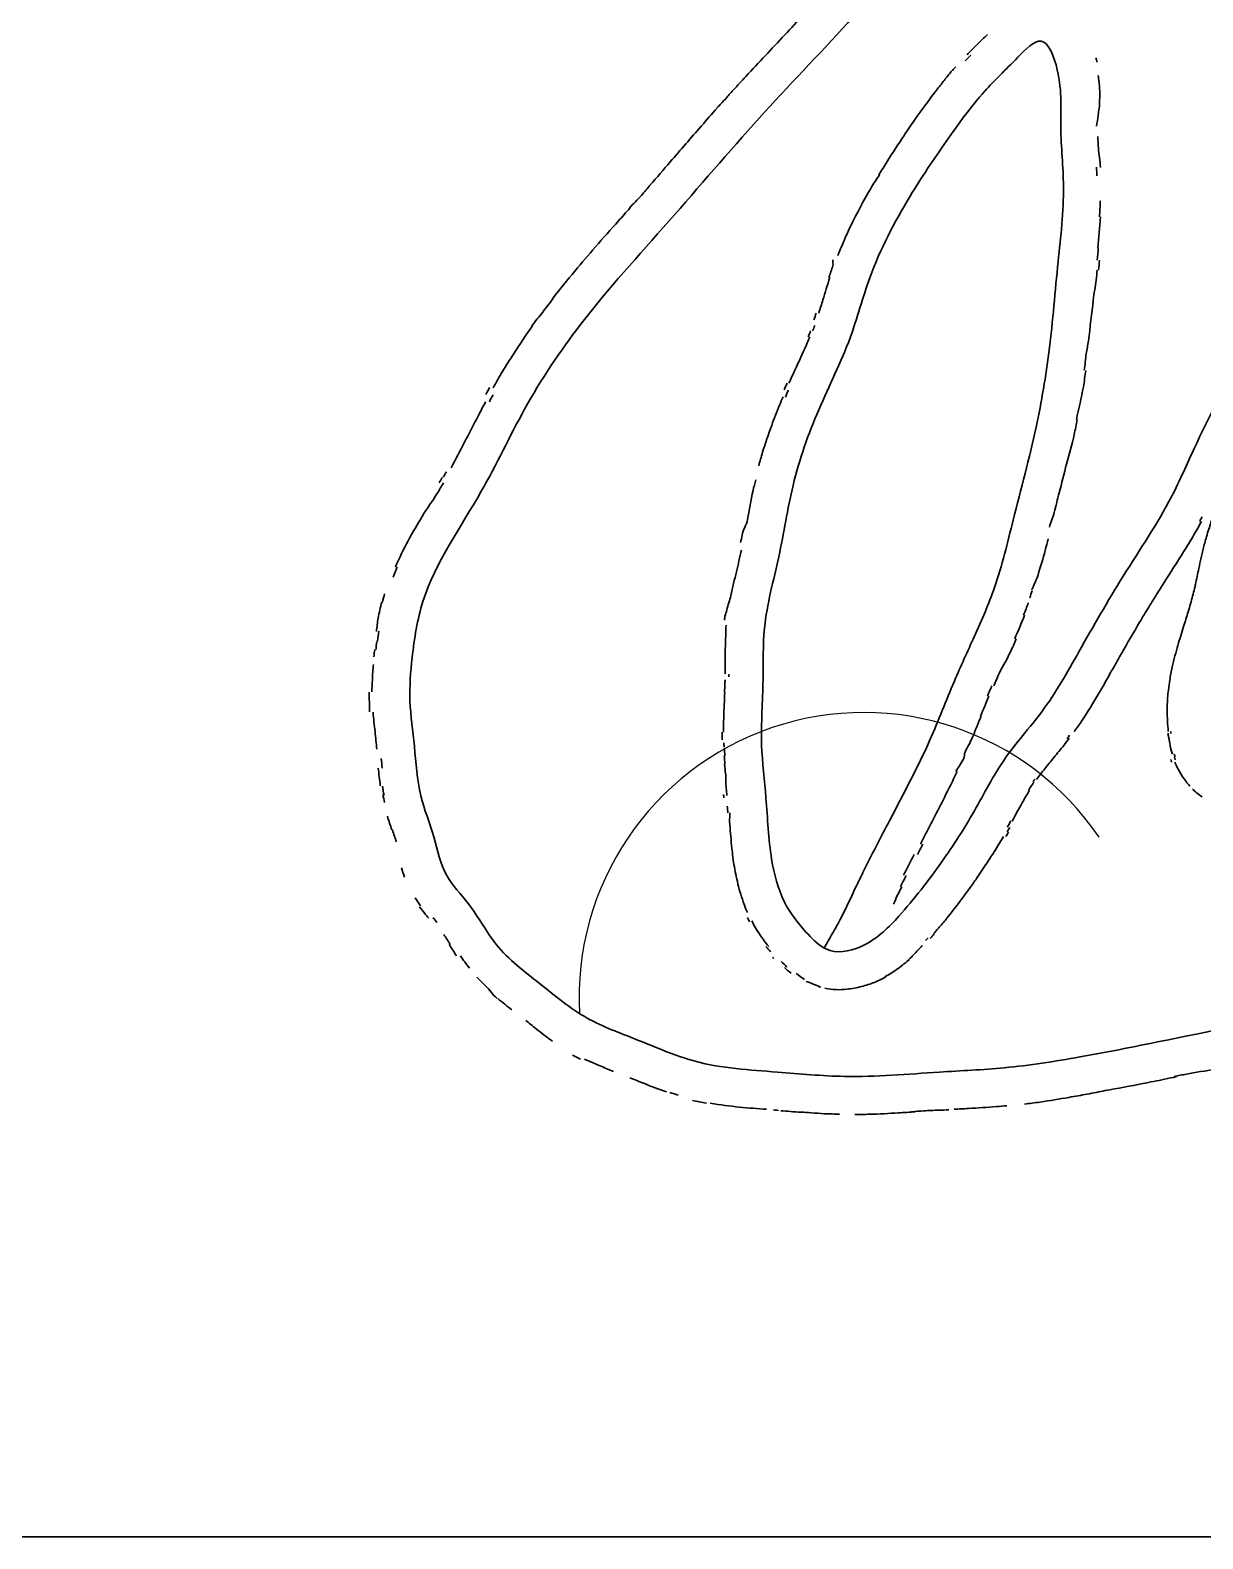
# Model space of a CAD drawing. Header units: millimetres. Extents: x 120281 to 1416367021, y -641565767 to 918373.
# Drawn here: x 1112643.2 to 1112945, y 869688.4 to 870076.7 of the extents above; entities that cross this region are included whole.
import ezdxf

# ---------------------------------------------------------------- set-up
doc = ezdxf.new("R2010")
doc.units = ezdxf.units.MM
for name, color, linetype, lineweight in [('0_Ном._пера__1', 7, 'Continuous', 35), ('размер', 90, 'Continuous', 40), ('Чертеж эскизный_Ном._пера__1_Ном._пера__241_Ном._пера__41', 7, 'Continuous', 25)]:
    doc.layers.add(name, color=color, linetype=linetype, lineweight=lineweight)

msp = doc.modelspace()

# ---------------------------------------------------------------- linework, layer by layer
at = {"layer": '0_Ном._пера__1', "linetype": 'Continuous'}
msp.add_line((1112849.11859, 869839.80271), (1112847.61191, 869840.43636), dxfattribs=at)
for points, knots in [([(1113270.46545, 870249.20345), (1113270.05958, 870254.94295), (1113269.65371, 870260.68245), (1113268.74722, 870266.34802), (1113268.08204, 870270.5054), (1113267.14729, 870274.62297), (1113266.00245, 870278.69015), (1113264.89281, 870282.63228), (1113263.5858, 870286.52706), (1113262.22675, 870290.34891), (1113259.76476, 870297.27237), (1113257.132, 870303.95644), (1113254.17749, 870311.03867), (1113251.72593, 870316.91531), (1113249.05283, 870323.06609), (1113244.21174, 870326.53146), (1113241.28294, 870328.62796), (1113237.56063, 870329.74158), (1113234.24159, 870331.51135), (1113230.98932, 870333.24552), (1113228.12426, 870335.60971), (1113224.82656, 870337.04435), (1113221.74246, 870338.38606), (1113218.27996, 870338.91475), (1113214.85641, 870339.25868), (1113210.58281, 870339.68801), (1113206.3699, 870339.82944), (1113202.11946, 870339.81179), (1113197.48957, 870339.79257), (1113192.81513, 870339.5846), (1113188.27668, 870338.70368), (1113183.52582, 870337.78154), (1113178.92396, 870336.12199), (1113174.42949, 870334.27879), (1113169.97786, 870332.45317), (1113165.63157, 870330.44739), (1113161.13742, 870328.7439), (1113153.91591, 870326.00662), (1113146.31262, 870324.04986), (1113139.54056, 870320.44534), (1113134.36976, 870317.69311), (1113129.68357, 870313.98022), (1113124.58753, 870311.03867), (1113117.36925, 870306.87212), (1113109.32869, 870304.25314), (1113101.88043, 870300.52578), (1113094.33375, 870296.74916), (1113087.39514, 870291.83468), (1113080.28358, 870287.24544), (1113074.42255, 870283.46319), (1113068.44404, 870279.90185), (1113062.55934, 870276.17944), (1113057.45611, 870272.95134), (1113052.42344, 870269.6021), (1113047.48297, 870266.12715), (1113024.98729, 870250.30452), (1113004.40343, 870231.87556), (1112984.34895, 870213.00769), (1112967.696, 870197.34009), (1112951.40808, 870181.36985), (1112935.05771, 870165.42123), (1112920.01821, 870150.75127), (1112904.92588, 870136.0996), (1112890.75376, 870120.60221), (1112878.14213, 870106.81124), (1112866.25923, 870092.35054), (1112853.64876, 870078.55064), (1112846.12689, 870070.31931), (1112838.34614, 870062.32308), (1112830.85792, 870054.06461), (1112822.95422, 870045.34794), (1112815.37643, 870036.33912), (1112807.59575, 870027.50393), (1112799.89542, 870018.76), (1112791.99636, 870010.18613), (1112784.88859, 870000.94514), (1112779.56692, 869994.02631), (1112774.68883, 869986.73351), (1112770.46428, 869979.11895), (1112766.61022, 869972.17219), (1112763.29993, 869964.95764), (1112759.33963, 869958.00256), (1112754.01787, 869948.65651), (1112747.52216, 869939.779), (1112744.32505, 869929.66173), (1112742.85832, 869925.02023), (1112742.08706, 869920.11777), (1112741.54624, 869915.21283), (1112741.13725, 869911.5035), (1112740.85999, 869907.79276), (1112740.98598, 869904.09966), (1112741.11872, 869900.20876), (1112741.69989, 869896.33745), (1112742.10228, 869892.42955), (1112742.54467, 869888.13314), (1112742.77129, 869883.79254), (1112743.77045, 869879.64953), (1112744.62894, 869876.08978), (1112746.05467, 869872.67594), (1112747.10367, 869869.08944), (1112748.10246, 869865.6746), (1112748.7629, 869862.10313), (1112750.44811, 869859.088), (1112751.90511, 869856.48118), (1112754.12697, 869854.29038), (1112756.00335, 869851.86381), (1112758.63719, 869848.45769), (1112760.58276, 869844.5874), (1112763.235, 869841.3055), (1112766.3358, 869837.46855), (1112770.40398, 869834.43569), (1112774.35837, 869831.3023), (1112778.35605, 869828.13462), (1112782.23723, 869824.86416), (1112786.59395, 869822.41094), (1112790.61216, 869820.14833), (1112795.03636, 869818.58084), (1112799.38892, 869816.85338), (1112804.38568, 869814.87024), (1112809.28711, 869812.67631), (1112814.40615, 869811.29779), (1112821.22023, 869809.4628), (1112828.41778, 869809.07263), (1112835.54161, 869808.51893), (1112841.31502, 869808.07019), (1112847.04055, 869807.51403), (1112852.78097, 869807.40709), (1112860.92171, 869807.25543), (1112869.09173, 869808.00729), (1112877.25458, 869808.51897), (1112882.82598, 869808.86822), (1112888.39317, 869809.10564), (1112893.93826, 869809.62904), (1112900.45991, 869810.24461), (1112906.95013, 869811.25581), (1112913.40737, 869812.40778), (1112921.03585, 869813.76869), (1112928.61868, 869815.32603), (1112936.21143, 869816.85346), (1112949.04608, 869819.4354), (1112961.90979, 869821.93189), (1112974.59026, 869825.18973), (1112987.02718, 869828.38501), (1112999.28853, 869832.31263), (1113011.2989, 869836.85981), (1113022.56913, 869841.12677), (1113033.61844, 869845.93932), (1113044.6678, 869850.75182)], [0, 0, 0, 0, 1, 1, 1, 2, 2, 2, 3, 3, 3, 4, 4, 4, 5, 5, 5, 6, 6, 6, 7, 7, 7, 8, 8, 8, 9, 9, 9, 10, 10, 10, 11, 11, 11, 12, 12, 12, 13, 13, 13, 14, 14, 14, 15, 15, 15, 16, 16, 16, 17, 17, 17, 18, 18, 18, 19, 19, 19, 20, 20, 20, 21, 21, 21, 22, 22, 22, 23, 23, 23, 24, 24, 24, 25, 25, 25, 26, 26, 26, 27, 27, 27, 28, 28, 28, 29, 29, 29, 30, 30, 30, 31, 31, 31, 32, 32, 32, 33, 33, 33, 34, 34, 34, 35, 35, 35, 36, 36, 36, 37, 37, 37, 38, 38, 38, 39, 39, 39, 40, 40, 40, 41, 41, 41, 42, 42, 42, 43, 43, 43, 44, 44, 44, 45, 45, 45, 46, 46, 46, 47, 47, 47, 48, 48, 48, 49, 49, 49, 49]), ([(1113055.45292, 870241.94882), (1113054.00859, 870240.07613), (1113052.56426, 870238.20344), (1113052.14422, 870236.07225), (1113051.82395, 870234.44724), (1113052.09919, 870232.67194), (1113052.14422, 870230.93001), (1113052.22884, 870227.65673), (1113051.50058, 870224.50128), (1113050.67271, 870221.37987), (1113049.61785, 870217.40259), (1113048.40126, 870213.48057), (1113046.99834, 870209.62861), (1113043.90412, 870201.13288), (1113039.90349, 870192.97795), (1113036.33649, 870184.65365), (1113033.17379, 870177.27288), (1113030.352, 870169.75895), (1113027.51623, 870162.24981), (1113023.33873, 870151.18774), (1113019.1309, 870140.13605), (1113014.65152, 870129.19526), (1113010.85616, 870119.92521), (1113006.86585, 870110.73478), (1113002.84858, 870101.55668), (1112998.51585, 870091.65785), (1112994.15177, 870081.77336), (1112989.97946, 870071.80759), (1112986.75706, 870064.1107), (1112983.64905, 870056.36533), (1112980.42345, 870048.66941), (1112977.22288, 870041.03321), (1112973.90654, 870033.44571), (1112970.49735, 870025.89934), (1112965.22409, 870014.22677), (1112959.72868, 870002.6526), (1112953.93183, 869991.23265), (1112950.2141, 869983.90861), (1112946.37237, 869976.648), (1112942.9043, 869969.19692), (1112940.96157, 869965.02301), (1112939.1361, 869960.78933), (1112937.02267, 869956.70944), (1112933.33807, 869949.59648), (1112928.77823, 869942.95098), (1112924.52801, 869936.14238), (1112920.54399, 869929.76021), (1112916.83202, 869923.23473), (1112913.13043, 869916.67588), (1112910.15293, 869911.40004), (1112907.18213, 869906.10261), (1112903.57439, 869901.25105), (1112900.48255, 869897.09325), (1112896.92299, 869893.26292), (1112893.98323, 869889.01086), (1112891.08892, 869884.82453), (1112888.79539, 869880.2294), (1112886.26431, 869875.78905), (1112883.66978, 869871.23737), (1112880.82548, 869866.84833), (1112877.80968, 869862.56723), (1112874.39163, 869857.71512), (1112870.75307, 869853.00169), (1112866.78201, 869848.61108), (1112864.21869, 869845.77694), (1112861.51674, 869843.07732), (1112857.95731, 869841.26586), (1112855.18528, 869839.85511), (1112851.89163, 869838.98317), (1112849.13548, 869839.79731)], [0, 0, 0, 0, 1, 1, 1, 2, 2, 2, 3, 3, 3, 4, 4, 4, 5, 5, 5, 6, 6, 6, 7, 7, 7, 8, 8, 8, 9, 9, 9, 10, 10, 10, 11, 11, 11, 12, 12, 12, 13, 13, 13, 14, 14, 14, 15, 15, 15, 16, 16, 16, 17, 17, 17, 18, 18, 18, 19, 19, 19, 20, 20, 20, 21, 21, 21, 22, 22, 22, 23, 23, 23, 23]), ([(1112847.21533, 870085.94979), (1112846.4156, 870085.07075), (1112845.61366, 870084.19535), (1112844.8065, 870083.31946), (1112843.99926, 870082.44346), (1112843.14952, 870081.5595), (1112842.33439, 870080.68379), (1112840.70405, 870078.93228), (1112839.0632, 870077.18342), (1112837.40965, 870075.42552), (1112834.10251, 870071.90967), (1112830.7511, 870068.37151), (1112827.41917, 870064.76864), (1112826.34589, 870063.60809), (1112825.25663, 870062.4402), (1112824.18717, 870061.26484), (1112823.49119, 870060.49995), (1112822.83609, 870059.7276), (1112822.14559, 870058.95926), (1112821.45495, 870058.19078), (1112820.67451, 870057.44168), (1112819.98966, 870056.67188)], [0, 0, 0, 0, 1, 1, 1, 2, 2, 2, 3, 3, 3, 4, 4, 4, 5, 5, 5, 6, 6, 6, 7, 7, 7, 7]), ([(1112847.60911, 869840.43675), (1112845.84474, 869841.39364), (1112844.30476, 869842.97789), (1112842.8827, 869844.57168), (1112840.69254, 869847.02632), (1112838.78563, 869849.50326), (1112837.37469, 869852.28464), (1112835.66268, 869855.65951), (1112834.68543, 869859.48203), (1112834.06535, 869863.30154), (1112833.21033, 869868.5682), (1112833.03305, 869873.82912), (1112832.59375, 869879.09449), (1112832.21613, 869883.62063), (1112831.64512, 869888.1501), (1112831.49262, 869892.68444), (1112831.30362, 869898.30392), (1112831.75744, 869903.93092), (1112831.85788, 869909.57794), (1112831.9365, 869913.99832), (1112831.79867, 869918.43096), (1112832.22829, 869922.79974), (1112832.83657, 869928.98549), (1112834.58289, 869935.0432), (1112835.90245, 869941.16379), (1112837.22188, 869947.28378), (1112838.11447, 869953.46665), (1112839.57687, 869959.52597), (1112841.18251, 869966.17883), (1112843.47502, 869972.68276), (1112846.19416, 869978.99247), (1112848.86396, 869985.18768), (1112851.94474, 869991.19565), (1112854.25643, 869997.50001), (1112856.11816, 870002.57727), (1112857.48151, 870007.84672), (1112859.3324, 870012.94555), (1112862.00311, 870020.3028), (1112865.68995, 870027.30475), (1112869.72536, 870033.97703), (1112872.61877, 870038.7611), (1112875.69122, 870043.3757), (1112878.95526, 870048.03889), (1112882.11488, 870052.55291), (1112885.45428, 870057.11246), (1112888.87728, 870060.94924), (1112891.44817, 870063.8309), (1112894.066, 870066.30485), (1112897.41077, 870069.7084), (1112899.40616, 870071.73885), (1112901.66039, 870074.10006), (1112903.41166, 870073.85761), (1112905.4437, 870073.5763), (1112906.79845, 870069.78955), (1112907.56578, 870066.48227), (1112908.92668, 870060.61667), (1112908.43867, 870056.25956), (1112908.48695, 870051.49731), (1112908.53518, 870046.73896), (1112909.11853, 870041.57608), (1112909.17801, 870036.51228), (1112909.25497, 870029.95881), (1112908.45373, 870023.57121), (1112907.79488, 870017.14773), (1112907.01638, 870009.55777), (1112906.4371, 870001.91775), (1112905.48628, 869994.32482), (1112904.65494, 869987.68614), (1112903.53984, 869981.08345), (1112902.13375, 869974.55059), (1112900.40257, 869966.50733), (1112898.23038, 869958.56991), (1112896.22538, 869950.57426), (1112894.76493, 869944.75018), (1112893.3928, 869938.89521), (1112891.42729, 869933.23903), (1112889.94516, 869928.97386), (1112888.12625, 869924.82175), (1112886.26015, 869920.69871), (1112884.51932, 869916.85245), (1112882.73881, 869913.03144), (1112881.08415, 869909.15315), (1112878.94308, 869904.13476), (1112877.01328, 869899.02038), (1112874.80976, 869894.03038), (1112871.70088, 869886.99015), (1112868.04563, 869880.19756), (1112864.46931, 869873.37461), (1112862.09351, 869868.84204), (1112859.75338, 869864.29597), (1112857.45631, 869859.72604)], [0, 0, 0, 0, 1, 1, 1, 2, 2, 2, 3, 3, 3, 4, 4, 4, 5, 5, 5, 6, 6, 6, 7, 7, 7, 8, 8, 8, 9, 9, 9, 10, 10, 10, 11, 11, 11, 12, 12, 12, 13, 13, 13, 14, 14, 14, 15, 15, 15, 16, 16, 16, 17, 17, 17, 18, 18, 18, 19, 19, 19, 20, 20, 20, 21, 21, 21, 22, 22, 22, 23, 23, 23, 24, 24, 24, 25, 25, 25, 26, 26, 26, 27, 27, 27, 28, 28, 28, 29, 29, 29, 30, 30, 30, 30]), ([(1112884.34522, 870070.35468), (1112885.19621, 870071.23439), (1112886.04527, 870072.08811), (1112886.90964, 870072.95259), (1112887.77409, 870073.81717), (1112888.71396, 870074.69095), (1112889.63552, 870075.61977)], [0, 0, 0, 0, 1, 1, 1, 2, 2, 2, 2]), ([(1112861.67343, 870039.46809), (1112862.37203, 870040.61667), (1112863.07907, 870041.75387), (1112863.79437, 870042.88208), (1112865.22492, 870045.13844), (1112866.63653, 870047.35806), (1112868.13186, 870049.56256), (1112869.03672, 870050.89655), (1112869.92161, 870052.22587), (1112870.8498, 870053.55295), (1112872.70629, 870056.20726), (1112874.70725, 870058.92576), (1112876.75801, 870061.5836), (1112877.40357, 870062.42026), (1112878.07196, 870063.25734), (1112878.73849, 870064.07764)], [0, 0, 0, 0, 1, 1, 1, 2, 2, 2, 3, 3, 3, 4, 4, 4, 5, 5, 5, 5]), ([(1112918.08743, 870065.06617), (1112918.26787, 870063.85531), (1112918.39061, 870062.69415), (1112918.47182, 870061.58924), (1112918.56795, 870060.28144), (1112918.45545, 870059.06194), (1112918.46676, 870057.91784), (1112918.47808, 870056.77374), (1112918.13051, 870055.71828), (1112918.11515, 870054.73482), (1112918.09979, 870053.75141), (1112917.70299, 870052.87789), (1112917.70509, 870052.02376)], [0, 0, 0, 0, 1, 1, 1, 2, 2, 2, 3, 3, 3, 4, 4, 4, 4]), ([(1112820.05643, 870056.65703), (1112818.68733, 870055.11735), (1112817.32955, 870053.57527), (1112815.98028, 870052.03328), (1112813.28177, 870048.94934), (1112810.6235, 870045.86531), (1112807.97104, 870042.80137), (1112806.24309, 870040.80536), (1112804.52251, 870038.81817), (1112802.79887, 870036.84405)], [0, 0, 0, 0, 1, 1, 1, 2, 2, 2, 3, 3, 3, 3]), ([(1112918.01848, 870049.28896), (1112918.05856, 870048.3393), (1112918.11454, 870047.34142), (1112918.17779, 870046.30348), (1112918.27314, 870044.73857), (1112918.58971, 870043.08211), (1112918.68172, 870041.35492)], [0, 0, 0, 0, 1, 1, 1, 2, 2, 2, 2]), ([(1112851.10997, 870018.71343), (1112851.45335, 870019.5862), (1112851.80787, 870020.45148), (1112852.17247, 870021.30939), (1112852.90163, 870023.02513), (1112853.63565, 870024.70137), (1112854.43694, 870026.35939), (1112856.03952, 870029.67542), (1112857.76859, 870032.87933), (1112859.56447, 870035.97846), (1112860.24687, 870037.15606), (1112861.10155, 870038.31311), (1112861.80064, 870039.46167)], [0, 0, 0, 0, 1, 1, 1, 2, 2, 2, 3, 3, 3, 4, 4, 4, 4]), ([(1112802.87707, 870036.84271), (1112802.09353, 870035.94506), (1112801.30983, 870035.05021), (1112800.52542, 870034.15864), (1112799.56852, 870033.07101), (1112798.41614, 870031.98641), (1112797.44752, 870030.89514)], [0, 0, 0, 0, 1, 1, 1, 2, 2, 2, 2]), ([(1112797.57867, 870030.89418), (1112796.61048, 870029.80292), (1112795.63719, 870028.70849), (1112794.66077, 870027.60923), (1112792.7078, 870025.41055), (1112790.71584, 870023.19323), (1112788.75378, 870020.94236), (1112786.96752, 870018.89318), (1112785.18617, 870016.81677), (1112783.4189, 870014.70186), (1112781.47866, 870012.37996), (1112779.56669, 870010.01064), (1112777.68267, 870007.58182)], [0, 0, 0, 0, 1, 1, 1, 2, 2, 2, 3, 3, 3, 4, 4, 4, 4]), ([(1112848.80637, 870013.07229), (1112849.13186, 870014.0591), (1112849.4739, 870015.06171), (1112849.83969, 870016.07743), (1112849.99914, 870016.52021), (1112849.66817, 870017.12408), (1112849.83447, 870017.56434)], [0, 0, 0, 0, 1, 1, 1, 2, 2, 2, 2]), ([(1112846.17126, 870003.86384), (1112846.53642, 870004.9732), (1112846.89777, 870006.12067), (1112847.26597, 870007.30206), (1112847.84059, 870009.14581), (1112848.40668, 870011.06741), (1112849.0638, 870013.0584)], [0, 0, 0, 0, 1, 1, 1, 2, 2, 2, 2]), ([(1112917.83928, 870014.93568), (1112917.75564, 870014.09034), (1112917.67381, 870013.24125), (1112917.59301, 870012.38856), (1112917.4314, 870010.68317), (1112916.98687, 870008.97461), (1112916.82602, 870007.24171), (1112916.50431, 870003.77583), (1112915.99966, 870000.26737), (1112915.60101, 869996.70529), (1112915.47801, 869995.60618), (1112915.15457, 869994.5415), (1112915.01698, 869993.43442), (1112914.84096, 869992.01818), (1112914.73811, 869990.57355), (1112914.53706, 869989.15923)], [0, 0, 0, 0, 1, 1, 1, 2, 2, 2, 3, 3, 3, 4, 4, 4, 5, 5, 5, 5]), ([(1112777.77654, 870007.58428), (1112776.89023, 870006.44115), (1112776.01305, 870005.28532), (1112775.14817, 870004.11965), (1112774.28305, 870002.95364), (1112773.19577, 870001.78067), (1112772.3543, 870000.59384)], [0, 0, 0, 0, 1, 1, 1, 2, 2, 2, 2]), ([(1112772.49959, 870000.5865), (1112770.81734, 869998.21281), (1112769.18507, 869995.79702), (1112767.60987, 869993.34006), (1112766.6565, 869991.85299), (1112765.70935, 869990.35788), (1112764.79938, 869988.84087), (1112763.96693, 869987.45308), (1112763.14527, 869986.04962), (1112762.35177, 869984.63709)], [0, 0, 0, 0, 1, 1, 1, 2, 2, 2, 3, 3, 3, 3]), ([(1112838.52431, 869985.83287), (1112839.03909, 869986.97648), (1112839.55341, 869988.0983), (1112840.06004, 869989.20129), (1112841.08768, 869991.43857), (1112842.08315, 869993.59115), (1112842.99369, 869995.69465), (1112843.28955, 869996.37813), (1112843.61468, 869997.05104), (1112843.89145, 869997.72304)], [0, 0, 0, 0, 1, 1, 1, 2, 2, 2, 3, 3, 3, 3]), ([(1112914.93071, 869989.13745), (1112914.73079, 869987.72308), (1112914.51835, 869986.31032), (1112914.29332, 869984.89946), (1112913.84323, 869982.07755), (1112913.04284, 869979.27598), (1112912.48979, 869976.47184)], [0, 0, 0, 0, 1, 1, 1, 2, 2, 2, 2]), ([(1112760.45164, 869981.05214), (1112759.8195, 869979.8663), (1112759.20466, 869978.6873), (1112758.60158, 869977.51767), (1112757.3954, 869975.17839), (1112756.19459, 869972.88802), (1112755.04072, 869970.64198), (1112753.88683, 869968.3959), (1112752.72118, 869966.20427), (1112751.54255, 869964.08341)], [0, 0, 0, 0, 1, 1, 1, 2, 2, 2, 3, 3, 3, 3]), ([(1112830.73079, 869964.52014), (1112831.04729, 869965.70207), (1112831.38207, 869966.87639), (1112831.73371, 869968.04299), (1112832.43702, 869970.37625), (1112833.24406, 869972.6799), (1112834.07147, 869974.95062), (1112834.71497, 869976.7166), (1112835.39537, 869978.4637), (1112836.10217, 869980.19127), (1112836.39476, 869980.90642), (1112836.702, 869981.60705), (1112837.00441, 869982.3155)], [0, 0, 0, 0, 1, 1, 1, 2, 2, 2, 3, 3, 3, 4, 4, 4, 4]), ([(1112912.71986, 869976.44761), (1112912.46649, 869975.16199), (1112912.20241, 869973.87844), (1112911.92756, 869972.5972), (1112911.37787, 869970.0347), (1112910.55543, 869967.52728), (1112909.94782, 869965.02501), (1112909.34021, 869962.52273), (1112908.68942, 869960.05218), (1112908.06158, 869957.60099), (1112907.63114, 869955.92045), (1112907.2097, 869954.24417), (1112906.78372, 869952.58384), (1112906.45525, 869951.3036), (1112905.88559, 869950.0568), (1112905.56539, 869948.78703)], [0, 0, 0, 0, 1, 1, 1, 2, 2, 2, 3, 3, 3, 4, 4, 4, 5, 5, 5, 5]), ([(1112749.6273, 869960.17967), (1112749.07689, 869959.25253), (1112748.51081, 869958.31501), (1112747.93384, 869957.36552), (1112746.77954, 869955.46597), (1112745.30278, 869953.54216), (1112744.10148, 869951.53138), (1112742.90011, 869949.52051), (1112741.6711, 869947.4457), (1112740.51284, 869945.28366), (1112739.35458, 869943.12162), (1112738.25006, 869940.87057), (1112737.23863, 869938.51137)], [0, 0, 0, 0, 1, 1, 1, 2, 2, 2, 3, 3, 3, 4, 4, 4, 4]), ([(1112826.07203, 869944.79188), (1112826.20228, 869945.43245), (1112826.32992, 869946.07985), (1112826.45612, 869946.73388), (1112826.70857, 869948.04218), (1112827.61225, 869949.38194), (1112827.86406, 869950.74135), (1112828.31036, 869953.15065), (1112828.73668, 869955.63574), (1112829.27533, 869958.18866), (1112829.46822, 869959.10287), (1112829.75124, 869960.01679), (1112829.96852, 869960.94698)], [0, 0, 0, 0, 1, 1, 1, 2, 2, 2, 3, 3, 3, 4, 4, 4, 4]), ([(1112944.70864, 869950.25884), (1112944.28552, 869949.47956), (1112943.85638, 869948.70992), (1112943.42278, 869947.9491), (1112942.55547, 869946.42727), (1112941.61935, 869944.94067), (1112940.72792, 869943.48318), (1112939.02413, 869940.69746), (1112937.2956, 869938.01683), (1112935.62215, 869935.40099), (1112934.90311, 869934.27703), (1112934.19182, 869933.1654), (1112933.49698, 869932.06285)], [0, 0, 0, 0, 1, 1, 1, 2, 2, 2, 3, 3, 3, 4, 4, 4, 4]), ([(1112948.16206, 869953.19847), (1112947.99876, 869952.6846), (1112947.82963, 869952.16057), (1112947.65641, 869951.62593), (1112947.30997, 869950.55664), (1112946.94579, 869949.44508), (1112946.5827, 869948.28642), (1112946.38236, 869947.64713), (1112946.18094, 869946.99348), (1112945.98397, 869946.32458), (1112945.82413, 869945.78181), (1112945.66748, 869945.22911), (1112945.51395, 869944.66571), (1112945.44574, 869944.41539), (1112945.39163, 869944.16228), (1112945.32521, 869943.90776), (1112945.19237, 869943.39871), (1112945.05265, 869942.89486), (1112944.93388, 869942.39804), (1112944.8151, 869941.90123), (1112944.7071, 869941.41092), (1112944.59961, 869940.92807), (1112944.38464, 869939.96236), (1112944.18553, 869939.02563), (1112943.99898, 869938.11988), (1112943.85355, 869937.41377), (1112943.71318, 869936.72662), (1112943.57478, 869936.05955), (1112943.42646, 869935.34467), (1112943.28032, 869934.65285), (1112943.13132, 869933.9853)], [0, 0, 0, 0, 1, 1, 1, 2, 2, 2, 3, 3, 3, 4, 4, 4, 5, 5, 5, 6, 6, 6, 7, 7, 7, 8, 8, 8, 9, 9, 9, 10, 10, 10, 10]), ([(1112905.22944, 869945.79168), (1112904.98111, 869944.79059), (1112904.72986, 869943.77842), (1112904.47211, 869942.75633), (1112903.95654, 869940.71188), (1112903.22848, 869938.63154), (1112902.62854, 869936.51795), (1112902.26004, 869935.21972), (1112901.47707, 869933.92081), (1112901.05652, 869932.60304)], [0, 0, 0, 0, 1, 1, 1, 2, 2, 2, 3, 3, 3, 3]), ([(1112821.9405, 869924.85817), (1112821.97689, 869925.1866), (1112822.01568, 869925.51308), (1112822.05665, 869925.83764), (1112822.13855, 869926.48635), (1112822.46238, 869926.83087), (1112822.56013, 869927.46423), (1112822.75564, 869928.73099), (1112823.33689, 869929.94435), (1112823.57597, 869931.15202), (1112823.99614, 869933.2745), (1112824.53309, 869935.30381), (1112824.99158, 869937.25907), (1112825.45006, 869939.21431), (1112825.8855, 869941.09031), (1112826.27891, 869942.89277)], [0, 0, 0, 0, 1, 1, 1, 2, 2, 2, 3, 3, 3, 4, 4, 4, 5, 5, 5, 5]), ([(1112933.52033, 869932.0604), (1112933.11441, 869931.41599), (1112932.71469, 869930.77638), (1112932.31662, 869930.1332), (1112931.91847, 869929.48991), (1112931.50818, 869928.84379), (1112931.11366, 869928.19562), (1112930.32463, 869926.89932), (1112929.52752, 869925.59612), (1112928.75049, 869924.28105), (1112927.19645, 869921.65095), (1112925.66799, 869918.9848), (1112924.13504, 869916.29031), (1112923.43322, 869915.05671), (1112922.74012, 869913.81597), (1112922.0372, 869912.57115), (1112921.72949, 869912.02621), (1112921.32304, 869911.49716), (1112921.01205, 869910.94687)], [0, 0, 0, 0, 1, 1, 1, 2, 2, 2, 3, 3, 3, 4, 4, 4, 5, 5, 5, 6, 6, 6, 6]), ([(1112943.14181, 869933.98551), (1112943.06608, 869933.64593), (1112942.98977, 869933.31277), (1112942.91235, 869932.98575), (1112942.76035, 869932.34372), (1112942.58496, 869931.69443), (1112942.41115, 869931.03757), (1112942.06355, 869929.72385), (1112941.67672, 869928.3792), (1112941.26164, 869926.99963), (1112940.89179, 869925.77036), (1112940.50035, 869924.51338), (1112940.0998, 869923.2254), (1112939.85646, 869922.44293), (1112939.60943, 869921.6506), (1112939.36092, 869920.83942), (1112939.11241, 869920.02824), (1112938.86271, 869919.1994), (1112938.61628, 869918.35155), (1112938.10343, 869916.58702), (1112937.60602, 869914.74041), (1112937.17578, 869912.80096), (1112936.93311, 869911.70704), (1112936.71137, 869910.58338), (1112936.52356, 869909.42914), (1112936.38546, 869908.5804), (1112936.27106, 869907.72072), (1112936.17351, 869906.85084), (1112936.09939, 869906.18975), (1112936.02556, 869905.52308), (1112935.97776, 869904.85062)], [0, 0, 0, 0, 1, 1, 1, 2, 2, 2, 3, 3, 3, 4, 4, 4, 5, 5, 5, 6, 6, 6, 7, 7, 7, 8, 8, 8, 9, 9, 9, 10, 10, 10, 10]), ([(1112733.73688, 869929.4866), (1112733.37446, 869928.08618), (1112733.06317, 869926.69274), (1112732.79158, 869925.31083), (1112732.56862, 869924.17629), (1112732.51518, 869923.04002), (1112732.33986, 869921.9231)], [0, 0, 0, 0, 1, 1, 1, 2, 2, 2, 2]), ([(1112822.10532, 869915.50005), (1112822.12041, 869917.20023), (1112822.15344, 869918.9767), (1112822.25491, 869920.82657), (1112822.30371, 869921.71632), (1112822.26094, 869922.63549), (1112822.34834, 869923.55842)], [0, 0, 0, 0, 1, 1, 1, 2, 2, 2, 2]), ([(1112897.02369, 869920.02596), (1112896.52975, 869918.90095), (1112896.03304, 869917.79298), (1112895.5391, 869916.70031), (1112894.55103, 869914.51455), (1112893.1571, 869912.3925), (1112892.20842, 869910.29057)], [0, 0, 0, 0, 1, 1, 1, 2, 2, 2, 2]), ([(1112731.56752, 869913.42851), (1112731.45206, 869912.13219), (1112731.35636, 869910.81176), (1112731.29227, 869909.46729), (1112731.24388, 869908.45201), (1112731.16771, 869907.44434), (1112731.16094, 869906.40192)], [0, 0, 0, 0, 1, 1, 1, 2, 2, 2, 2]), ([(1112921.12188, 869910.94172), (1112920.81145, 869910.39142), (1112920.49844, 869909.83721), (1112920.1821, 869909.27962), (1112919.54927, 869908.16418), (1112918.87092, 869907.02665), (1112918.20464, 869905.8889), (1112916.84584, 869903.56861), (1112915.41797, 869901.20907), (1112913.83509, 869898.85501), (1112913.23321, 869897.9599), (1112912.60073, 869897.06978), (1112911.95377, 869896.17907)], [0, 0, 0, 0, 1, 1, 1, 2, 2, 2, 3, 3, 3, 4, 4, 4, 4]), ([(1112730.49495, 869906.3362), (1112730.4883, 869905.47137), (1112730.49791, 869904.59698), (1112730.52714, 869903.71438), (1112730.55636, 869902.83191), (1112730.49958, 869902.04485), (1112730.55932, 869901.20166)], [0, 0, 0, 0, 1, 1, 1, 2, 2, 2, 2]), ([(1112821.66397, 869895.98736), (1112821.66911, 869897.29317), (1112821.69626, 869898.57321), (1112821.7338, 869899.82767), (1112821.80062, 869902.06064), (1112821.90898, 869904.21577), (1112821.98485, 869906.28819)], [0, 0, 0, 0, 1, 1, 1, 2, 2, 2, 2]), ([(1112935.98593, 869904.8503), (1112935.93301, 869904.10472), (1112935.89716, 869903.35178), (1112935.88042, 869902.59392), (1112935.86368, 869901.83607), (1112935.86466, 869901.09046), (1112935.88278, 869900.35724)], [0, 0, 0, 0, 1, 1, 1, 2, 2, 2, 2]), ([(1112731.4985, 869901.16049), (1112731.62516, 869899.41231), (1112731.80293, 869897.7481), (1112731.98351, 869896.16275), (1112732.16409, 869894.5774), (1112732.30557, 869893.0741), (1112732.45584, 869891.64194)], [0, 0, 0, 0, 1, 1, 1, 2, 2, 2, 2]), ([(1112887.95449, 869900.0701), (1112887.22534, 869898.27184), (1112886.48588, 869896.43337), (1112885.71283, 869894.56514), (1112885.21028, 869893.35062), (1112884.37863, 869892.13465), (1112883.84019, 869890.89829), (1112883.60539, 869890.35915), (1112883.73276, 869889.78445), (1112883.49135, 869889.24638), (1112882.97455, 869888.09454), (1112882.01817, 869886.99531), (1112881.48304, 869885.86695)], [0, 0, 0, 0, 1, 1, 1, 2, 2, 2, 3, 3, 3, 4, 4, 4, 4]), ([(1112935.88549, 869900.35763), (1112935.89739, 869899.87807), (1112935.91591, 869899.40385), (1112935.93999, 869898.93498), (1112935.98814, 869897.99724), (1112936.05724, 869897.08035), (1112936.14178, 869896.18472)], [0, 0, 0, 0, 1, 1, 1, 2, 2, 2, 2]), ([(1112910.64906, 869894.38734), (1112910.20222, 869893.8046), (1112909.75665, 869893.23746), (1112909.31515, 869892.68385), (1112908.43205, 869891.5765), (1112907.54084, 869890.5223), (1112906.70996, 869889.50905), (1112905.87912, 869888.49583), (1112905.1091, 869887.52015), (1112904.36593, 869886.577), (1112903.6227, 869885.6338), (1112902.89784, 869884.72397), (1112902.2692, 869883.83405)], [0, 0, 0, 0, 1, 1, 1, 2, 2, 2, 3, 3, 3, 4, 4, 4, 4]), ([(1112937.82034, 869888.3155), (1112937.99122, 869887.89299), (1112938.17625, 869887.47628), (1112938.37503, 869887.06617), (1112938.7725, 869886.24613), (1112939.22329, 869885.44844), (1112939.72659, 869884.68713), (1112940.04226, 869884.20962), (1112940.35668, 869883.74151), (1112940.7115, 869883.29086), (1112941.02326, 869882.89488), (1112941.33948, 869882.51029), (1112941.67986, 869882.13696)], [0, 0, 0, 0, 1, 1, 1, 2, 2, 2, 3, 3, 3, 4, 4, 4, 4]), ([(1112822.52933, 869879.71917), (1112822.47486, 869880.30949), (1112822.41746, 869880.9079), (1112822.35852, 869881.51438), (1112822.24066, 869882.72731), (1112822.36796, 869884.00478), (1112822.25159, 869885.28239)], [0, 0, 0, 0, 1, 1, 1, 2, 2, 2, 2]), ([(1112881.78787, 869885.84595), (1112880.71891, 869883.58919), (1112879.61915, 869881.37685), (1112878.50909, 869879.19967), (1112877.59588, 869877.40858), (1112876.70109, 869875.63838), (1112875.78479, 869873.88992), (1112875.0812, 869872.54734), (1112874.45289, 869871.22388), (1112873.75835, 869869.90156), (1112873.28829, 869869.00663), (1112872.86263, 869868.11377), (1112872.39705, 869867.22177)], [0, 0, 0, 0, 1, 1, 1, 2, 2, 2, 3, 3, 3, 4, 4, 4, 4]), ([(1112900.41749, 869881.00945), (1112899.80515, 869880.01193), (1112899.19427, 869878.9588), (1112898.57422, 869877.85804), (1112897.73041, 869876.36007), (1112896.87502, 869874.77227), (1112895.96183, 869873.12307)], [0, 0, 0, 0, 1, 1, 1, 2, 2, 2, 2]), ([(1112942.40196, 869881.33926), (1112942.67748, 869881.06821), (1112942.97392, 869880.79248), (1112943.29616, 869880.51444), (1112943.75082, 869880.12215), (1112944.30808, 869879.73068), (1112944.88286, 869879.34073)], [0, 0, 0, 0, 1, 1, 1, 2, 2, 2, 2]), ([(1112826.99261, 869851.69044), (1112826.3341, 869853.4494), (1112825.81595, 869855.19993), (1112825.39484, 869856.9193), (1112824.97374, 869858.63865), (1112824.63065, 869860.32827), (1112824.36959, 869861.96896), (1112824.10854, 869863.60963), (1112823.92952, 869865.21122), (1112823.76764, 869866.77232), (1112823.54284, 869868.94017), (1112823.38193, 869871.02643), (1112823.24101, 869873.03261), (1112823.18768, 869873.79177), (1112823.36549, 869874.53564), (1112823.31411, 869875.27157)], [0, 0, 0, 0, 1, 1, 1, 2, 2, 2, 3, 3, 3, 4, 4, 4, 5, 5, 5, 5]), ([(1112893.7248, 869869.17089), (1112893.27418, 869868.40485), (1112892.8178, 869867.64426), (1112892.35606, 869866.88887), (1112891.43259, 869865.3781), (1112890.48891, 869863.8871), (1112889.52567, 869862.41608), (1112888.63391, 869861.05423), (1112887.7038, 869859.70895), (1112886.78285, 869858.37805)], [0, 0, 0, 0, 1, 1, 1, 2, 2, 2, 3, 3, 3, 3]), ([(1112886.82148, 869858.37449), (1112886.2079, 869857.4876), (1112885.58946, 869856.60836), (1112884.96147, 869855.7302), (1112884.33341, 869854.85195), (1112883.6425, 869853.9819), (1112882.99537, 869853.10919)], [0, 0, 0, 0, 1, 1, 1, 2, 2, 2, 2]), ([(1112855.6093, 869856.03749), (1112854.47226, 869853.44787), (1112853.33521, 869850.85825), (1112852.02304, 869848.35812), (1112851.26904, 869846.9215), (1112850.45722, 869845.51443), (1112849.65717, 869844.10124), (1112848.96781, 869842.88357), (1112848.28719, 869841.66136), (1112847.61191, 869840.43636)], [0, 0, 0, 0, 1, 1, 1, 2, 2, 2, 3, 3, 3, 3]), ([(1112867.534, 869856.20601), (1112867.15491, 869855.45177), (1112866.77743, 869854.69743), (1112866.39881, 869853.93866), (1112866.02011, 869853.17972), (1112865.79007, 869852.48164), (1112865.40866, 869851.7166)], [0, 0, 0, 0, 1, 1, 1, 2, 2, 2, 2]), ([(1112883.02422, 869853.10691), (1112881.73028, 869851.36147), (1112880.39703, 869849.62889), (1112879.01837, 869847.91754), (1112878.38572, 869847.13223), (1112877.63527, 869846.34932), (1112876.98271, 869845.57393), (1112876.56701, 869845.07997), (1112876.15318, 869844.58337), (1112875.72887, 869844.09409)], [0, 0, 0, 0, 1, 1, 1, 2, 2, 2, 3, 3, 3, 3]), ([(1112833.30211, 869840.82204), (1112832.51614, 869841.80779), (1112831.74555, 869842.84417), (1112831.00795, 869843.94478), (1112830.27035, 869845.0454), (1112829.58477, 869846.20785), (1112828.93661, 869847.44467)], [0, 0, 0, 0, 1, 1, 1, 2, 2, 2, 2]), ([(1112872.81312, 869841.08019), (1112872.45749, 869840.69779), (1112872.08957, 869840.30941), (1112871.70743, 869839.91699), (1112870.94323, 869839.13221), (1112870.30681, 869838.32997), (1112869.41271, 869837.53145)], [0, 0, 0, 0, 1, 1, 1, 2, 2, 2, 2]), ([(1112937.62167, 869807.36367), (1112938.69648, 869807.58013), (1112939.77299, 869807.79632), (1112940.85107, 869808.01274), (1112943.00981, 869808.44611), (1112945.93888, 869808.83565), (1112948.1093, 869809.27431), (1112952.45004, 869810.15162), (1112956.78092, 869811.04913), (1112961.15565, 869811.99951), (1112964.66193, 869812.76122), (1112968.18359, 869813.55534), (1112971.70202, 869814.40307), (1112973.69422, 869814.88307), (1112975.51408, 869815.383), (1112977.50672, 869815.89928), (1112979.49951, 869816.4156), (1112981.55699, 869816.95077), (1112983.53957, 869817.50279), (1112987.50517, 869818.60694), (1112991.54325, 869819.77978), (1112995.46473, 869821.02126), (1112998.91583, 869822.11382), (1113002.35743, 869823.25706), (1113005.77121, 869824.45086), (1113008.95168, 869825.56307), (1113012.10099, 869826.72031), (1113015.24563, 869827.91591), (1113018.39028, 869829.11152), (1113021.50473, 869830.34395), (1113024.59911, 869831.60113), (1113030.78791, 869834.11548), (1113036.89833, 869836.72841), (1113042.94182, 869839.35057), (1113044.82298, 869840.16677), (1113047.03054, 869840.96957), (1113048.90245, 869841.78437)], [0, 0, 0, 0, 1, 1, 1, 2, 2, 2, 3, 3, 3, 4, 4, 4, 5, 5, 5, 6, 6, 6, 7, 7, 7, 8, 8, 8, 9, 9, 9, 10, 10, 10, 11, 11, 11, 12, 12, 12, 12]), ([(1112869.51077, 869837.53922), (1112868.61702, 869836.74074), (1112867.6498, 869835.94509), (1112866.59584, 869835.17882), (1112865.54188, 869834.41254), (1112864.42761, 869833.66945), (1112863.19571, 869832.9945)], [0, 0, 0, 0, 1, 1, 1, 2, 2, 2, 2]), ([(1112758.22711, 869832.91808), (1112758.92218, 869832.17518), (1112759.62625, 869831.47292), (1112760.33139, 869830.80453), (1112761.6012, 869829.60093), (1112762.18047, 869828.48994), (1112763.42083, 869827.46778)], [0, 0, 0, 0, 1, 1, 1, 2, 2, 2, 2]), ([(1112842.95582, 869831.85132), (1112845.15809, 869831.00278), (1112847.36036, 869830.15425), (1112846.32582, 869830.44416), (1112846.26105, 869830.46231), (1112846.1836, 869830.48492), (1112846.10615, 869830.50753)], [0, 0, 0, 0, 1, 1, 1, 2, 2, 2, 2]), ([(1112863.33224, 869832.97642), (1112862.441, 869832.48798), (1112861.50376, 869832.03163), (1112860.51158, 869831.61758), (1112859.51918, 869831.20344), (1112858.28269, 869830.85497), (1112857.17154, 869830.54745), (1112856.05995, 869830.2398), (1112854.64716, 869829.99549), (1112853.39366, 869829.854), (1112852.49627, 869829.75271), (1112851.60779, 869829.7062), (1112850.63147, 869829.73406), (1112849.65458, 869829.76193), (1112848.8245, 869829.90124), (1112847.7821, 869830.11028)], [0, 0, 0, 0, 1, 1, 1, 2, 2, 2, 3, 3, 3, 4, 4, 4, 5, 5, 5, 5]), ([(1112770.79049, 869821.7981), (1112771.66425, 869821.10072), (1112772.56347, 869820.38642), (1112773.4956, 869819.66535), (1112774.88493, 869818.59059), (1112776.12655, 869817.51178), (1112777.69129, 869816.44665)], [0, 0, 0, 0, 1, 1, 1, 2, 2, 2, 2]), ([(1112785.94027, 869811.84199), (1112787.29053, 869811.2154), (1112788.61575, 869810.65258), (1112789.904, 869810.12806), (1112791.19141, 869809.60388), (1112792.18311, 869809.14696), (1112793.38671, 869808.67848)], [0, 0, 0, 0, 1, 1, 1, 2, 2, 2, 2]), ([(1112797.56548, 869807.07198), (1112798.77535, 869806.58124), (1112800.01869, 869806.07031), (1112801.30075, 869805.55515), (1112803.08844, 869804.83682), (1112805.03859, 869804.08461), (1112806.99519, 869803.40093)], [0, 0, 0, 0, 1, 1, 1, 2, 2, 2, 2]), ([(1112899.10883, 869800.29483), (1112900.45756, 869800.45032), (1112901.80011, 869800.61946), (1112903.13652, 869800.80003), (1112905.80773, 869801.16095), (1112907.97082, 869801.57592), (1112910.59324, 869802.01125), (1112912.20271, 869802.27842), (1112913.67937, 869802.56904), (1112915.27099, 869802.854), (1112916.8623, 869803.13889), (1112918.33453, 869803.43986), (1112919.91448, 869803.73792), (1112923.07567, 869804.33428), (1112926.44839, 869804.92812), (1112929.57006, 869805.55214), (1112931.42761, 869805.92347), (1112933.32167, 869806.29403), (1112935.16738, 869806.66633), (1112936.2468, 869806.88407), (1112937.18196, 869807.11428), (1112938.25821, 869807.3307)], [0, 0, 0, 0, 1, 1, 1, 2, 2, 2, 3, 3, 3, 4, 4, 4, 5, 5, 5, 6, 6, 6, 7, 7, 7, 7]), ([(1112818.28216, 869800.48869), (1112820.82625, 869800.05606), (1112823.31951, 869799.75564), (1112825.74721, 869799.51745), (1112828.17449, 869799.2793), (1112830.43412, 869799.10539), (1112832.71731, 869798.93347)], [0, 0, 0, 0, 1, 1, 1, 2, 2, 2, 2]), ([(1112836.43628, 869798.57863), (1112837.2579, 869798.51216), (1112838.08518, 869798.44423), (1112838.91833, 869798.37651), (1112840.58506, 869798.24102), (1112842.49986, 869798.15671), (1112844.21537, 869798.03692), (1112845.49946, 869797.94726), (1112846.3845, 869797.87978), (1112847.6976, 869797.81322), (1112848.87391, 869797.7536), (1112850.34725, 869797.7054), (1112851.54772, 869797.67444)], [0, 0, 0, 0, 1, 1, 1, 2, 2, 2, 3, 3, 3, 4, 4, 4, 4]), ([(1112855.50627, 869797.60156), (1112856.7667, 869797.60683), (1112858.01811, 869797.62934), (1112859.26039, 869797.665), (1112861.74614, 869797.73633), (1112864.27288, 869797.8764), (1112866.68527, 869798.02171), (1112868.07573, 869798.10547), (1112869.6378, 869798.20504), (1112871.00371, 869798.29777)], [0, 0, 0, 0, 1, 1, 1, 2, 2, 2, 3, 3, 3, 3]), ([(1112869.95848, 869798.32655), (1112871.06952, 869798.40215), (1112872.17238, 869798.47891), (1112873.26699, 869798.554), (1112874.30365, 869798.62512), (1112875.98384, 869798.65573), (1112877.00563, 869798.72139), (1112877.60292, 869798.75977), (1112879.02712, 869798.7497), (1112879.62565, 869798.78578)], [0, 0, 0, 0, 1, 1, 1, 2, 2, 2, 3, 3, 3, 3]), ([(1112881.04386, 869798.94628), (1112882.252, 869799.01615), (1112883.47091, 869799.08465), (1112884.70041, 869799.15594), (1112887.15881, 869799.2985), (1112889.42032, 869799.44917), (1112891.96174, 869799.64978), (1112892.84, 869799.7191), (1112893.6909, 869799.77435), (1112894.57874, 869799.85645)], [0, 0, 0, 0, 1, 1, 1, 2, 2, 2, 3, 3, 3, 3])]:
    msp.add_open_spline(points, degree=3, knots=knots, dxfattribs=at)
for points in [[(1112883.89638, 870068.79629), (1112884.37388, 870069.30834), (1112884.84954, 870069.80727), (1112885.32481, 870070.29824)], [(1112878.67963, 870064.0738), (1112879.29231, 870064.82802), (1112879.91421, 870065.57372), (1112880.54652, 870066.30805)], [(1112880.61119, 870066.29892), (1112880.8936, 870066.62866), (1112881.1781, 870066.9561), (1112881.46485, 870067.281)], [(1112917.50155, 870069.60668), (1112917.60714, 870069.22079), (1112917.70508, 870068.84188), (1112917.79634, 870068.47106)], [(1112917.68808, 870041.40695), (1112917.72405, 870040.69538), (1112917.75649, 870039.97151), (1112917.78242, 870039.23624)], [(1112918.64655, 870032.72466), (1112918.60223, 870031.34062), (1112918.53002, 870029.97965), (1112918.43917, 870028.64099)], [(1112918.70546, 870028.63137), (1112918.52083, 870025.88303), (1112918.2585, 870023.2289), (1112917.99027, 870020.65781)], [(1112918.14262, 870020.65532), (1112918.03153, 870019.58597), (1112917.91926, 870018.53094), (1112917.81038, 870017.48933)], [(1112918.46182, 870017.47935), (1112918.37422, 870016.62827), (1112918.28958, 870015.78951), (1112918.20688, 870014.94417)], [(1112844.64718, 869999.34238), (1112844.82399, 869999.79349), (1112844.99553, 870000.24234), (1112845.16139, 870000.68911)], [(1112844.96375, 870002.17629), (1112845.14845, 870002.71146), (1112845.33108, 870003.25658), (1112845.51279, 870003.81123)], [(1112843.47022, 869997.76821), (1112843.68665, 869998.29652), (1112843.89669, 869998.82148), (1112844.09965, 869999.3434)], [(1112761.48853, 869984.74086), (1112761.15225, 869984.14557), (1112760.81933, 869983.54747), (1112760.49211, 869982.9517)], [(1112837.27796, 869984.14265), (1112837.53386, 869984.7258), (1112837.79063, 869985.30311), (1112838.04729, 869985.87496)], [(1112762.36797, 869982.85167), (1112762.04479, 869982.25565), (1112761.72667, 869981.661), (1112761.41287, 869981.06804)], [(1112837.6058, 869982.25563), (1112837.85973, 869982.84844), (1112838.11692, 869983.43858), (1112838.37449, 869984.02159)], [(1112749.29168, 869961.57623), (1112749.02195, 869961.11778), (1112748.74774, 869960.65689), (1112748.46962, 869960.1934)], [(1112750.34521, 869962.98755), (1112750.0859, 869962.53286), (1112749.82263, 869962.07772), (1112749.55438, 869961.61929)], [(1112944.86058, 869951.43888), (1112944.65125, 869951.04432), (1112944.44022, 869950.65227), (1112944.22767, 869950.26262)], [(1112737.69502, 869938.48129), (1112737.3387, 869937.64807), (1112736.99515, 869936.80117), (1112736.66721, 869935.93977)], [(1112734.46603, 869931.5979), (1112734.2569, 869930.89499), (1112734.06206, 869930.19311), (1112733.88002, 869929.49295)], [(1112901.09261, 869932.42098), (1112900.90152, 869931.81634), (1112900.70418, 869931.20991), (1112900.49982, 869930.60198)], [(1112900.11588, 869929.31121), (1112899.73252, 869928.23719), (1112899.33448, 869927.18018), (1112898.9262, 869926.13884)], [(1112899.16369, 869926.1123), (1112898.34743, 869924.02953), (1112897.49045, 869922.00937), (1112896.62519, 869920.04129)], [(1112732.45079, 869919.35263), (1112732.35497, 869918.62805), (1112732.26645, 869917.9084), (1112732.18377, 869917.19428)], [(1112732.94361, 869921.96516), (1112732.81221, 869921.12357), (1112732.69271, 869920.28759), (1112732.58278, 869919.45808)], [(1112731.89412, 869917.25537), (1112731.81908, 869916.62067), (1112731.74866, 869915.99312), (1112731.68126, 869915.35705)], [(1112822.10908, 869912.4262), (1112822.1141, 869913.41836), (1112822.11653, 869914.44038), (1112822.12606, 869915.4915)], [(1112822.10346, 869910.98489), (1112822.10884, 869911.46585), (1112822.11254, 869911.95439), (1112822.11563, 869912.45041)], [(1112823.07731, 869910.21099), (1112823.08175, 869910.44765), (1112823.08566, 869910.68623), (1112823.08916, 869910.9267)], [(1112821.93667, 869906.2783), (1112821.9648, 869907.0497), (1112821.98981, 869907.81006), (1112822.00928, 869908.55942)], [(1112822.04721, 869908.49267), (1112822.05439, 869908.82034), (1112822.06052, 869909.1459), (1112822.06539, 869909.46937)], [(1112890.72777, 869907.9372), (1112890.3449, 869907.07362), (1112889.96972, 869906.21515), (1112889.60404, 869905.36084)], [(1112892.31295, 869910.29891), (1112891.95318, 869909.50126), (1112891.59837, 869908.70859), (1112891.24997, 869907.92018)], [(1112889.99745, 869905.33366), (1112889.26821, 869903.62494), (1112888.54928, 869901.8672), (1112887.8199, 869900.06892)], [(1112821.34989, 869894.01376), (1112821.33855, 869894.67953), (1112821.33428, 869895.33889), (1112821.33554, 869895.99181)], [(1112936.09986, 869895.72644), (1112936.13059, 869895.41911), (1112936.16485, 869895.09388), (1112936.20536, 869894.74963)], [(1112936.76665, 869896.163), (1112936.78248, 869896.0081), (1112936.79874, 869895.85381), (1112936.8154, 869895.70013)], [(1112821.81278, 869892.2161), (1112821.80083, 869892.55304), (1112821.79085, 869892.89206), (1112821.78292, 869893.22833)], [(1112822.02689, 869889.87383), (1112821.98546, 869890.56694), (1112821.95029, 869891.26867), (1112821.92359, 869891.97906)], [(1112910.76045, 869895.21016), (1112910.53627, 869894.91066), (1112910.31203, 869894.61532), (1112910.0881, 869894.32389)], [(1112936.28348, 869894.74523), (1112936.32409, 869894.40098), (1112936.37089, 869894.03824), (1112936.42714, 869893.65743)], [(1112936.45207, 869893.65756), (1112936.55557, 869892.95815), (1112936.69047, 869892.19732), (1112936.88374, 869891.38027)], [(1112936.92559, 869891.38397), (1112937.00606, 869891.04497), (1112937.09669, 869890.69637), (1112937.19977, 869890.33909)], [(1112733.59729, 869889.27054), (1112733.6741, 869888.45917), (1112733.75178, 869887.6202), (1112733.83765, 869886.75518)], [(1112822.01763, 869887.82553), (1112821.96535, 869888.50992), (1112821.91735, 869889.20309), (1112821.87578, 869889.90512)], [(1112822.17571, 869885.27188), (1112822.09988, 869886.10103), (1112822.02683, 869886.94383), (1112821.96047, 869887.80038)], [(1112936.77343, 869888.96823), (1112936.85107, 869888.75416), (1112936.9323, 869888.54144), (1112937.01707, 869888.33017)], [(1112937.70028, 869890.30483), (1112937.77156, 869890.06137), (1112937.84861, 869889.81389), (1112937.9322, 869889.56282)], [(1112937.73124, 869889.53896), (1112937.80123, 869889.3247), (1112937.87601, 869889.108), (1112937.95397, 869888.89392)], [(1112732.81675, 869886.77344), (1112732.95765, 869885.32399), (1112733.12084, 869883.80128), (1112733.35008, 869882.21216)], [(1112901.79735, 869883.87762), (1112901.63665, 869883.65158), (1112901.48107, 869883.42854), (1112901.32534, 869883.20084)], [(1112733.89681, 869882.15213), (1112734.01273, 869881.35267), (1112734.14556, 869880.53642), (1112734.30199, 869879.70472)], [(1112734.02768, 869879.85998), (1112734.14563, 869879.22938), (1112734.27716, 869878.58991), (1112734.42545, 869877.9425)], [(1112821.77518, 869879.11842), (1112821.74833, 869879.40977), (1112821.72058, 869879.70315), (1112821.69209, 869879.99856)], [(1112901.06942, 869882.45674), (1112900.76078, 869881.9864), (1112900.45356, 869881.5015), (1112900.14665, 869881.00272)], [(1112901.54584, 869883.10105), (1112901.39248, 869882.87305), (1112901.23962, 869882.64134), (1112901.08711, 869882.40599)], [(1112822.78431, 869875.26394), (1112822.74291, 869875.83858), (1112822.70107, 869876.40614), (1112822.65764, 869876.96666)], [(1112735.15339, 869874.37549), (1112735.53397, 869873.12733), (1112735.92726, 869871.96637), (1112736.29933, 869870.87987)], [(1112895.62895, 869873.15688), (1112895.32888, 869872.61669), (1112895.02303, 869872.06977), (1112894.70984, 869871.51711)], [(1112736.44505, 869870.84963), (1112736.81729, 869869.76302), (1112737.1684, 869868.75079), (1112737.47617, 869867.80363)], [(1112895.04193, 869870.28462), (1112894.82078, 869869.89882), (1112894.59814, 869869.5144), (1112894.37407, 869869.13134)], [(1112895.36076, 869871.51232), (1112895.14439, 869871.12752), (1112894.92393, 869870.73918), (1112894.70257, 869870.35342)], [(1112870.76376, 869864.54388), (1112869.83871, 869862.75857), (1112868.92015, 869860.97182), (1112868.00863, 869859.18296)], [(1112872.94942, 869867.19416), (1112872.48494, 869866.30208), (1112872.02202, 869865.40972), (1112871.56071, 869864.51701)], [(1112738.80174, 869861.1054), (1112739.02993, 869860.34143), (1112739.28758, 869859.5378), (1112739.59274, 869858.69987)], [(1112857.51959, 869859.72211), (1112856.90237, 869858.49371), (1112856.28833, 869857.26357), (1112855.67429, 869856.03343)], [(1112868.69461, 869859.12862), (1112868.19886, 869858.15415), (1112867.70519, 869857.17906), (1112867.21371, 869856.20325)], [(1112742.34202, 869853.3508), (1112742.79217, 869852.62244), (1112743.25112, 869851.95602), (1112743.70199, 869851.3413)], [(1112743.46521, 869851.06213), (1112743.9149, 869850.44711), (1112744.35666, 869849.88356), (1112744.77904, 869849.36174)], [(1112744.59483, 869849.58697), (1112745.01571, 869849.06543), (1112745.41732, 869848.58555), (1112745.79143, 869848.14044)], [(1112827.81554, 869849.59476), (1112827.50254, 869850.30228), (1112827.21552, 869851.01068), (1112826.9513, 869851.71782)], [(1112746.88568, 869848.26295), (1112747.26417, 869847.81802), (1112747.61519, 869847.40787), (1112747.9327, 869847.02906)], [(1112828.37269, 869847.22148), (1112828.19042, 869847.56895), (1112828.01248, 869847.92262), (1112827.84233, 869848.27531)], [(1112749.70953, 869843.90003), (1112750.21742, 869843.13741), (1112750.75127, 869842.29545), (1112751.32857, 869841.38703)], [(1112751.09333, 869841.33863), (1112751.67088, 869840.43007), (1112752.29187, 869839.45498), (1112752.98515, 869838.43186)], [(1112874.30957, 869843.06643), (1112874.09572, 869842.8266), (1112873.88078, 869842.58739), (1112873.66475, 869842.34883)], [(1112875.85239, 869844.06906), (1112875.51145, 869843.67492), (1112875.16775, 869843.28233), (1112874.82118, 869842.89139)], [(1112753.95882, 869838.43939), (1112754.65316, 869837.41634), (1112755.42021, 869836.34465), (1112756.29761, 869835.25357)], [(1112833.77908, 869839.43253), (1112833.37866, 869839.90224), (1112832.98054, 869840.38261), (1112832.58636, 869840.87558)], [(1112834.64855, 869837.78667), (1112834.54779, 869837.89979), (1112834.4471, 869838.01348), (1112834.34652, 869838.12778)], [(1112838.00268, 869835.55191), (1112837.47527, 869836.0545), (1112836.99657, 869836.54498), (1112836.55612, 869837.01382)], [(1112839.09032, 869833.9376), (1112838.4479, 869834.45178), (1112837.86999, 869834.96663), (1112837.34082, 869835.46904)], [(1112842.51161, 869832.38696), (1112841.72444, 869832.87796), (1112841.02043, 869833.39189), (1112840.38133, 869833.90599)], [(1112763.58055, 869827.45117), (1112764.82169, 869826.42895), (1112766.0313, 869825.47904), (1112767.18127, 869824.57406)], [(1112782.81604, 869812.86229), (1112783.49906, 869812.51353), (1112784.17777, 869812.18433), (1112784.85026, 869811.87116)], [(1112807.88152, 869803.28356), (1112808.58414, 869803.03841), (1112809.29882, 869802.79897), (1112810.02641, 869802.56802)], [(1112813.7061, 869801.19959), (1112814.90127, 869800.93459), (1112816.08781, 869800.70583), (1112817.26351, 869800.50558)], [(1112834.57814, 869798.76643), (1112834.98512, 869798.73508), (1112835.3886, 869798.70351), (1112835.79469, 869798.67122)]]:
    msp.add_open_spline(points, degree=3, dxfattribs=at)
at = {"layer": 'размер', "color": 0, "lineweight": 30}
msp.add_line((1108571.69956, 869689.01218), (1127071.70445, 869688.38718), dxfattribs=at)
at = {"layer": 'Чертеж эскизный_Ном._пера__1_Ном._пера__241_Ном._пера__41', "linetype": 'Continuous'}
msp.add_arc((1112857.76501, 869827.83022), 73.23843, 34.1947803, 183.3225204, dxfattribs=at)

doc.saveas('drawing.dxf')
